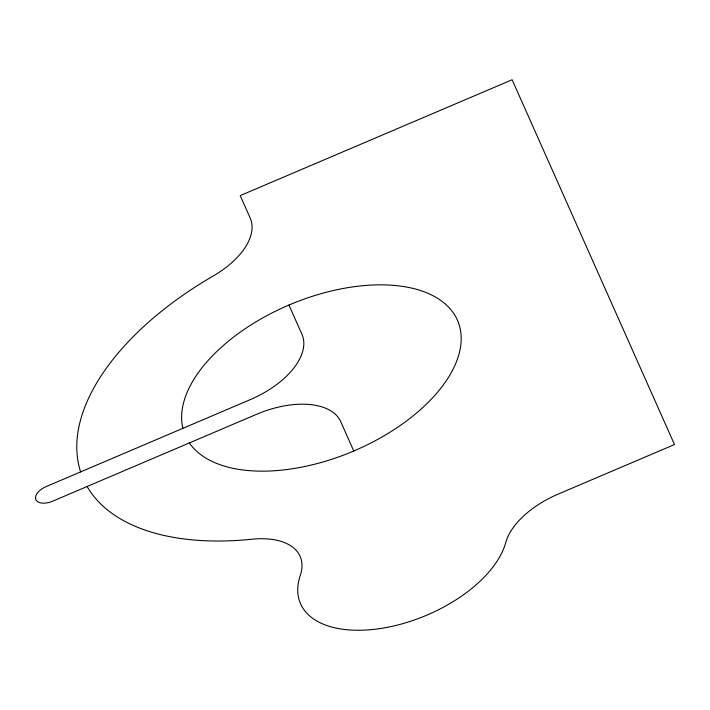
<?xml version="1.0" encoding="UTF-8"?>
<svg xmlns="http://www.w3.org/2000/svg" width="710" height="710" viewBox="0 0 710 710"><rect width="100%" height="100%" fill="white"/><g stroke="black" fill="none" stroke-linecap="round" stroke-linejoin="round"><path stroke-width="1.06" d="M288.926 305.043L301.91 334.224A73.893 39.92 -22.7 0 1 250.168 399.668L46.23 486.563A14.777 7.987 -22.7 0 0 35.882 499.654A14.777 7.987 -22.7 0 0 52.726 501.162L256.603 414.285A73.893 39.92 -22.7 0 1 340.827 421.829L353.766 451.01M87.108 486.51A258.635 139.728 -22.7 0 0 251.952 539.227A73.893 39.92 -22.7 0 1 300.294 575.331A110.849 59.88 -22.7 0 0 381.847 628.306A110.849 59.88 -22.7 0 0 505.777 542.467A73.893 39.92 -22.7 0 1 558.344 494.027L674.5 444.54L512.123 79.751L240.202 195.614L250.151 217.952A73.893 39.92 -22.7 0 1 213.115 276.048A258.635 139.728 -22.7 0 0 80.612 471.919M182.878 428.343A147.795 79.839 -22.7 0 1 365.712 285.447A147.795 79.839 -22.7 0 1 420.835 409.306A147.795 79.839 -22.7 0 1 189.366 442.933"/></g></svg>
